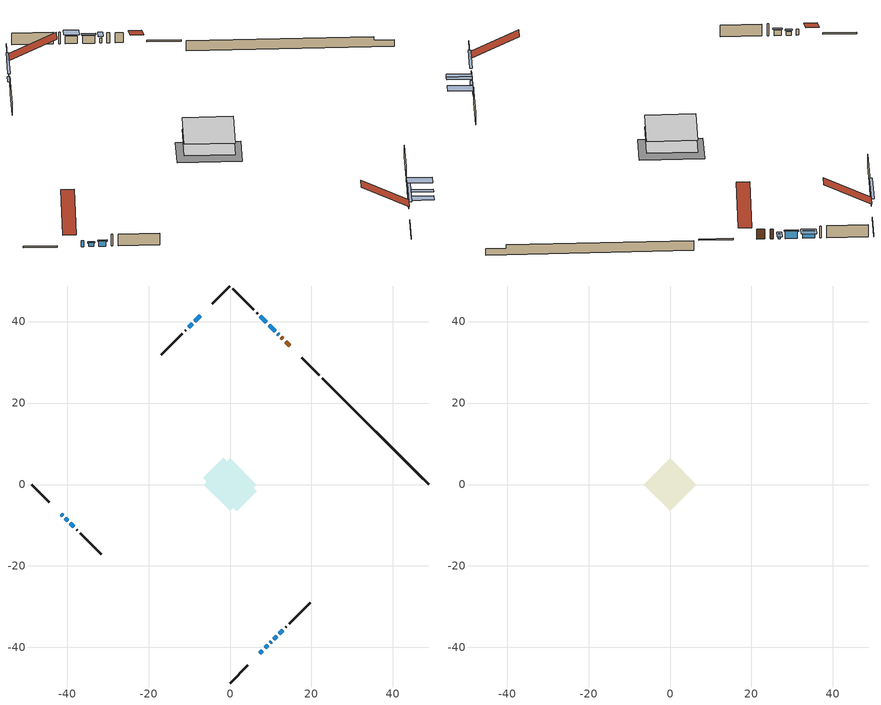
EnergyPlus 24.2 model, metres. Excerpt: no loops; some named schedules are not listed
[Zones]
conditioned space
 floor adiabatic (AdiabaticFloorConstruction): -6.39,0 0,6.39 6.39,0 0,-6.39 z0.54
 floor foundation (Slab1 construction): -6.53,1.66 -1.66,6.53 6.53,-1.66 1.66,-6.53 z-1.52
 wall outside (RimJoist1 construction): 0,-48.73 4.31,-44.42 / -48.73,0 -44.42,-4.31 / 0,48.73 -4.31,44.42 / 21.95,26.78 17.64,31.09 z0.54:0.84
 wall outside (AdiabaticWallConstruction 1): 14.64,34.09 13.64,35.09 / 12.98,35.75 12.61,36.12 z0.54:2.57
 wall outside (AdiabaticWallConstruction): 11.96,36.77 11.74,36.99 / 9.92,-38.81 10.14,-38.59 / 10.79,-37.94 11.44,-37.29 z0.54:1.56; -41.42,-7.31 -41.12,-7.61 z0.54:1.76; -7.31,41.42 -8.61,40.12 / 7.31,-41.42 7.96,-40.77 / 8.61,-40.11 9.26,-39.46 z0.54:1; 11.09,37.64 9.58,39.15 / 8.92,39.81 7.41,41.32 z0.54:2.06; -40.46,-8.27 -39.88,-8.85 z0.54:1.3; -39.23,-9.5 -38.33,-10.4 / -9.26,39.47 -10.16,38.57 / 12.09,-36.63 12.99,-35.73 z0.54:1.61
 wall outside (Wall1 construction): 13.65,-35.08 13.87,-34.86 / -37.67,-11.06 -37.46,-11.27 / -10.82,37.91 -11.03,37.7 / 6.75,41.98 6.54,42.19 z0.54:2.98
 wall outside (Wall2 construction): 14.52,-34.21 19.75,-28.98 / -36.8,-11.93 -31.58,-17.15 / -11.69,37.04 -16.91,31.81 / 5.88,42.85 0.66,48.07 z0.54:2.98
 wall foundation (FoundationWall1 construction): 22.61,26.12,-1.52 22.61,26.12,0.54 46.12,2.61,0.54 46.12,2.61,-0.2 48.73,0,-0.2 48.73,0,-1.52
 window (WindowConstruction 7): 11.96,36.77 11.74,36.99 z0.54:1.55
 window (WindowConstruction 12): -41.42,-7.31 -41.12,-7.61 z0.54:1.76
 window (WindowConstruction 9): -7.31,41.42 -8.61,40.12 z0.54:1
 window (WindowConstruction 10): 7.31,-41.42 7.96,-40.77 z0.54:1
 window (WindowConstruction 11): 8.62,-40.11 9.26,-39.47 z0.54:1
 window (WindowConstruction 8): 9.92,-38.81 10.14,-38.59 z0.54:1.55
 window (WindowConstruction): 11.08,37.64 9.58,39.15 z0.54:2.06
 window (WindowConstruction 1): 8.92,39.81 7.41,41.32 z0.54:2.06
 window (WindowConstruction 2): 10.79,-37.94 11.44,-37.29 z0.54:1.55
 window (WindowConstruction 3): -40.46,-8.27 -39.88,-8.84 z0.54:1.3
 window (WindowConstruction 4): -39.23,-9.5 -38.33,-10.4 z0.54:1.61
 window (WindowConstruction 5): -9.26,39.47 -10.16,38.57 z0.54:1.61
 window (WindowConstruction 6): 12.1,-36.63 12.99,-35.73 z0.54:1.61
 door (Door): 14.64,34.09 13.64,35.09 z0.54:2.57
 door (Door 1): 12.98,35.75 12.61,36.11 z0.54:2.57
 ceiling adiabatic (AdiabaticFloorConstruction): 0,-6.39 6.39,0 0,6.39 -6.39,0 z0.54
attic - vented
 floor to conditioned space (Floor1 construction Reversed): -6.39,0 0,6.39 6.39,0 0,-6.39 z2.98
 roof outside (Roof1 construction): 6.66,-42.07,2.98 0.61,-36.03,7.25 -1.07,-37.72,7.25 4.97,-43.76,2.98; -42.07,-6.66,2.98 -36.03,-0.61,7.25 -37.72,1.07,7.25 -43.76,-4.97,2.98; -6.66,42.07,2.98 -0.61,36.03,7.25 1.07,37.72,7.25 -4.97,43.76,2.98; 15.29,33.44,2.98 9.25,27.39,7.25 10.94,25.7,7.25 16.98,31.75,2.98
shading: 11.53,37.2 12.17,36.56 13.24,37.64 12.61,38.27 z1.85; -10.47,38.26 -5.45,43.28 -5.74,43.57 -10.76,38.55 z3.64; 9.83,-38.9 5.45,-43.28 5.74,-43.57 10.12,-39.19 z3.64; 9.47,-39.25 8.4,-40.32 11.64,-43.55 12.7,-42.49 z1.3; 10.35,-38.38 9.71,-39.02 12.94,-42.25 13.58,-41.61 z1.85; 9.43,39.29 11.23,37.5 11.52,37.79 9.72,39.59 z2.27; 7.2,41.53 9.13,39.6 10.21,40.67 8.27,42.6 z2.36; 11.58,-37.15 10.65,-38.08 10.94,-38.37 11.87,-37.44 z1.76; -39.74,-8.99 -40.6,-8.13 -40.89,-8.42 -40.03,-9.28 z1.5; -38.19,-10.54 -39.37,-9.36 -39.66,-9.65 -38.48,-10.83 z1.81; -10.3,38.43 -9.12,39.61 -9.41,39.9 -10.59,38.72 z1.81; 13.21,-35.52 11.88,-36.84 15.12,-40.08 16.44,-38.75 z1.91
[Building]
Building 1: Terrain=Suburbs
[Site:Location]
Quebec Intl AP_QC: Latitude {deg}=46.8; Longitude {deg}=-71.38; Time Zone {hr}=-5; Elevation {m}=74; Keep Site Location Information=Yes
[Site:GroundTemperature:Shallow]
0.0108218, -2.24938, -2.43038, -1.3578, 2.94801, 7.23376, 10.9493, 13.303, 13.5029, 11.5886, 7.96783, 3.81355
[Site:WaterMainsTemperature]
Calculation Method=Schedule; Temperature Schedule=mains temperature schedule
[Material] Roughness=Rough; Thermal Absorptance=0.9
Name | Thickness {m} | Conductivity {W/m-K} | Density {kg/m3} | Specific Heat {J/kg-K} | Solar Absorptance | Visible Absorptance
asphalt or fiberglass shingles | 0.00635 | 0.162714 | 1121.4 | 1465.45 | 0.4 | 0.4
ceiling loosefill ins | 0.169333 | 0.0480833 | 16.02 | 1046.75 | 0.7 | 0.7
ceiling stud and cavity | 0.1397 | 0.10928 | 65.682 | 1177.47 | 0.7 | 0.7
concrete 4.0 in. | 0.1016 | 1.803125 | 2242.8 | 837.4 | 0.7 | 0.7
concrete 8.0 in. | 0.2032 | 1.803125 | 2242.8 | 837.4 | 0.7 | 0.7
door material | 0.04445 | 0.0451087 | 512.64 | 1214.23 | 0.7 | 0.7
door material 1 | 0.04445 | 0.188738 | 512.64 | 1214.23 | 0.7 | 0.7
exterior vertical ins | 0.0106673 | 0.029427 | 32.04 | 1214.23 | 0.7 | 0.7
floor covering | 0.0127 | 0.0433444 | 54.468 | 1339.84 | 0.6 | 0.6
floor rigid ins; wall rigid ins | 0.512978 | 0.029427 | 32.04 | 1214.23 | 0.7 | 0.7
floor stud and cavity | 0.1397 | 1.75129 | 37.0049 | 1207.88 | 0.7 | 0.7
furniture material conditioned space 1 | 0.1524 | 0.115458 | 640.8 | 1214.23 | 0.6 | 0.6
gypsum board | 0.0127 | 0.160291 | 801 | 837.4 | 0.6 | 0.6
gypsum board 1 | 0.0127 | 0.160291 | 801 | 837.4 | 0.7 | 0.7
osb sheathing 0.5 in. | 0.0127 | 0.115458 | 512.64 | 1214.23 | 0.7 | 0.7
osb sheathing 0.75 in. | 0.01905 | 0.115458 | 512.64 | 1214.23 | 0.7 | 0.7
osb sheathing 2.0 in. | 0.0508 | 0.115458 | 512.64 | 1214.23 | 0.7 | 0.7
rim joist rigid ins | 0.051816 | 0.029427 | 32.04 | 1214.23 | 0.7 | 0.7
rim joist stud and cavity | 0.0508 | 0.0514646 | 125.044 | 1163.47 | 0.6 | 0.6
wall stud and cavity | 0.1397 | 0.127554 | 139.0536 | 1170.24 | 0.7 | 0.7
wall stud and cavity 1 | 0.1397 | 0.0879583 | 139.0536 | 1170.24 | 0.7 | 0.7
wall stud and cavity 2 | 0.0889 | 0.380278 | 52.3479 | 1209.89 | 0.7 | 0.7
wall stud and cavity 3 | 0.0889 | 0.391764 | 83.0341 | 1211.67 | 0.7 | 0.7
wood siding | 0.0254 | 0.102417 | 544.68 | 1172.36 | 0.4 | 0.4
wood siding 1; wood siding 2; wood siding 3 | 0.0254 | 0.102417 | 544.68 | 1172.36 | 0.7 | 0.7
[WindowMaterial:SimpleGlazingSystem]
Name | U-Factor {W/m2-K} | Solar Heat Gain Coefficient
WindowMaterial | 2.79414 | 0.65
WindowMaterial 1 | 2.779381 | 0.56
WindowMaterial 2 | 2.77143 | 0.52
WindowMaterial 3 | 2.78449 | 0.59
WindowMaterial 4 | 3.063281 | 0.52
WindowMaterial 5 | 5.08635 | 0.54
WindowMaterial 6 | 5.29076 | 0.67
[Construction]
AdiabaticFloorConstruction: floor stud and cavity, floor rigid ins, osb sheathing 0.75 in., floor covering
AdiabaticWallConstruction: wood siding 2, wall rigid ins, wall stud and cavity 2, gypsum board
AdiabaticWallConstruction 1: wood siding 3, wall rigid ins, wall stud and cavity 2, gypsum board
Door: door material
Door 1: door material 1
Floor1 construction Reversed: gypsum board, ceiling stud and cavity, ceiling loosefill ins
FoundationWall1 construction: concrete 8.0 in., gypsum board 1
furniture construction conditioned space 1: furniture material conditioned space 1
PartitionWallConstruction: gypsum board, wall stud and cavity 3, gypsum board
RimJoist1 construction: wood siding 1, rim joist rigid ins, osb sheathing 2.0 in., rim joist stud and cavity
Roof1 construction: asphalt or fiberglass shingles
Slab1 construction: concrete 4.0 in.
Wall1 construction: wood siding, osb sheathing 0.5 in., wall stud and cavity, gypsum board
Wall2 construction: wood siding, osb sheathing 0.5 in., wall stud and cavity 1, gypsum board
WindowConstruction; WindowConstruction 1: WindowMaterial
WindowConstruction 10; WindowConstruction 11; WindowConstruction 9: WindowMaterial 5
WindowConstruction 12: WindowMaterial 6
WindowConstruction 2: WindowMaterial 1
WindowConstruction 3: WindowMaterial 2
WindowConstruction 4; WindowConstruction 5; WindowConstruction 6: WindowMaterial 3
WindowConstruction 7; WindowConstruction 8: WindowMaterial 4
[Zone] Multiplier=1; Part of Total Floor Area=Yes
Name | Volume {m3}
attic - vented | 54.9615
conditioned space | 379.4
[Space]
Name | Zone | Volume {m3}
attic - vented 1 | attic - vented | 54.9615
conditioned space 1 | conditioned space | 379.4
[ZoneInfiltration:EffectiveLeakageArea]
infil attic - vented 1: Zone or Space=attic - vented 1; Schedule=Always On Discrete; Effective Air Leakage Area {cm2}=3013.66; Stack Coefficient=0.000297074; Wind Coefficient=1.16453e-05
[ZoneMixing]
whole house fan mix: Zone or Space=attic - vented; Schedule=Always On Continuous; Design Flow Rate Calculation Method=Flow/Zone; Design Flow Rate {m3/s}=0; Source Zone or Space=conditioned space
[SurfaceProperty:ExposedFoundationPerimeter]
Slab1: Exposed Perimeter Calculation Method=TotalExposedPerimeter; Total Exposed Perimeter {m}=36.943
[InternalMass] Zone or ZoneList=conditioned space; Space or SpaceList=conditioned space 1
Name | Construction | Surface Area {m2}
furniture mass conditioned space 1 | furniture construction conditioned space 1 | 64.5682
partition wall mass | PartitionWallConstruction | 161.42
[Lights]
interior lighting: Zone or ZoneList or Space or SpaceList=conditioned space 1; Schedule=interior lighting schedule; Design Level Calculation Method=LightingLevel; Lighting Level {W}=343.2; Return Air Fraction=0; Fraction Radiant=0.6; Fraction Visible=0.2; Fraction Replaceable=1
[People]
occupants: Zone or ZoneList or Space or SpaceList=conditioned space 1; Number of People Schedule=occupants schedule; Number of People Calculation Method=People; Number of People=3; Fraction Radiant=0.314171; Sensible Heat Fraction=0.56303; Activity Level Schedule=occupants activity schedule; Carbon Dioxide Generation Rate {m3/s-W}=0; Enable ASHRAE 55 Comfort Warnings=No; Mean Radiant Temperature Calculation Type=EnclosureAveraged
[ElectricEquipment] Zone or ZoneList or Space or SpaceList=conditioned space 1; Design Level Calculation Method=EquipmentLevel
Name | Schedule | Design Level {W} | Fraction Latent | Fraction Radiant | Fraction Lost
clothes dryer | clothes dryer schedule | 140.772 | 0.015 | 0.081 | 0.85
clothes washer | clothes washer schedule | 32.1985 | 0.03 | 0.162 | 0.7
cooking range | cooking range schedule | 215.147 | 0.08 | 0.432 | 0.2
dishwasher | dishwasher schedule | 66.8632 | 0.3 | 0.18 | 0.4
fridge | fridge schedule | 72.9452 | 0 | 0.6 | 0
mech vent house fan | mech vent house fan schedule | 14.1 | 0 | 0 | 1
mech vent house fan cfis | mech vent house fan cfis schedule | 0 | 0 | 0 | 0
mech vent range fan 0 | mech vent range fan 0 schedule | 57 | 0 | 0 | 1
misc plug loads | misc plug loads schedule | 494.7 | 0.045 | 0.513 | 0.1
whole house fan | Always On Discrete | 0 | 0 | 0 | 1
[OtherEquipment] Zone or ZoneList or Space or SpaceList=conditioned space 1; Design Level Calculation Method=EquipmentLevel
Name | Fuel Type | Schedule | Design Level {W} | Fraction Latent | Fraction Radiant | Fraction Lost
clothes dryer 1 | Electricity | clothes dryer schedule | 0 | 0.015 | 0.081 | 0.85
cooking range 1 | Electricity | cooking range schedule | 0 | 0.08 | 0.432 | 0.2
general water use latent | None | general water use schedule | 62.594 | 1 | 0 | 0
general water use sensible | None | general water use schedule | -61.6891 | 0 | 0.6 | 0
mech vent house fan latent load | None | Always On Discrete | 0 | 1 | 0 | 0
mech vent house fan sensible load | None | Always On Discrete | 0 | 0 | 0 | 0
water heater energy adjustment1 | Electricity | Always On Discrete | 0.01 | 0 | 0 | 1
[ZoneInfiltration:DesignFlowRate] Zone or ZoneList or Space or SpaceList=conditioned space 1; Schedule=Always On Discrete; Design Flow Rate Calculation Method=Flow/Zone; Design Flow Rate {m3/s}=0
infil flow; natural vent flow; whole house fan flow
[ZoneControl:Thermostat]
conditioned space Thermostat: Zone or ZoneList=conditioned space; Control Type Schedule=conditioned space Thermostat Schedule; Control 1=conditioned space temperature setpoint; Temperature Difference Between Cutout And Setpoint {deltaC}=0
[ThermostatSetpoint:DualSetpoint]
conditioned space temperature setpoint: Heating Setpoint Temperature Schedule=heating setpoint; Cooling Setpoint Temperature Schedule=cooling setpoint
[Zone equipment]
conditioned space: electric baseboard
[Foundation:Kiva]
Foundation Kiva 1: Initial Indoor Air Temperature {C}=18; Wall Height Above Grade {m}=0.539984; Wall Depth Below Slab {m}=0.2032; Custom Block Material Name 1=exterior vertical ins; Custom Block Depth 1 {m}=2.05999; Custom Block X Position 1 {m}=0.2159; Custom Block Z Position 1 {m}=0
[Foundation:Kiva:Settings]
Soil Conductivity {W/m-K}=0.849921; Soil Density {kg/m3}=1842.3; Soil Specific Heat {J/kg-K}=418.7; Ground Solar Absorptivity=0.9; Ground Thermal Absorptivity=0.9; Ground Surface Roughness {m}=0.03; Far-Field Width {m}=40; Deep-Ground Boundary Condition=ZeroFlux; Deep-Ground Depth {m}=40; Minimum Cell Dimension {m}=0.2; Maximum Cell Growth Coefficient=3; Simulation Timestep=Timestep
[Exterior:Lights]
exterior lighting: Schedule=exterior lighting schedule; Design Level {W}=75.6
[EnergyManagementSystem:Sensor] Output:Variable or Output:Meter Index Key=conditioned space
Name | Output:Variable or Output:Meter
conditioned_space_clg_unmet_s | Zone Cooling Setpoint Not Met Time
conditioned_space_htg_unmet_s | Zone Heating Setpoint Not Met Time
fridge_tin_s; tin_s; tin_s_1 | Zone Mean Air Temperature
tout_s | Zone Outdoor Air Drybulb Temperature
win_s | Zone Air Humidity Ratio
[Schedule:Constant]
Name | Hourly Value
Always On Continuous; mech vent house fan schedule; mech vent house fan cfis schedule; Always On Discrete | 1
occupants activity schedule | 117.228
fridge schedule | 0
[Schedule:Week:Daily]
interior lighting schedule Week Rule - Jan1-Jan27: interior lighting schedule day, interior lighting schedule day, interior lighting schedule day, interior lighting schedule day, interior lighting schedule day, interior lighting schedule day, interior lighting schedule day, interior lighting schedule default day, interior lighting schedule default day, interior lighting schedule default day, interior lighting schedule default day, interior lighting schedule default day
interior lighting schedule Week Rule - Jan28-Feb3: interior lighting schedule day, interior lighting schedule day, interior lighting schedule day, interior lighting schedule day, interior lighting schedule day 1, interior lighting schedule day 1, interior lighting schedule day 1, interior lighting schedule default day, interior lighting schedule default day, interior lighting schedule default day, interior lighting schedule default day, interior lighting schedule default day
interior lighting schedule Week Rule - Feb4-Feb24: interior lighting schedule day 1, interior lighting schedule day 1, interior lighting schedule day 1, interior lighting schedule day 1, interior lighting schedule day 1, interior lighting schedule day 1, interior lighting schedule day 1, interior lighting schedule default day, interior lighting schedule default day, interior lighting schedule default day, interior lighting schedule default day, interior lighting schedule default day
interior lighting schedule Week Rule - Feb25-Mar3: interior lighting schedule day 1, interior lighting schedule day 1, interior lighting schedule day 1, interior lighting schedule day 1, interior lighting schedule day 2, interior lighting schedule day 2, interior lighting schedule day 2, interior lighting schedule default day, interior lighting schedule default day, interior lighting schedule default day, interior lighting schedule default day, interior lighting schedule default day
interior lighting schedule Week Rule - Mar4-Mar31: interior lighting schedule day 2, interior lighting schedule day 2, interior lighting schedule day 2, interior lighting schedule day 2, interior lighting schedule day 2, interior lighting schedule day 2, interior lighting schedule day 2, interior lighting schedule default day, interior lighting schedule default day, interior lighting schedule default day, interior lighting schedule default day, interior lighting schedule default day
interior lighting schedule Week Rule - Apr1-Apr28: interior lighting schedule day 3, interior lighting schedule day 3, interior lighting schedule day 3, interior lighting schedule day 3, interior lighting schedule day 3, interior lighting schedule day 3, interior lighting schedule day 3, interior lighting schedule default day, interior lighting schedule default day, interior lighting schedule default day, interior lighting schedule default day, interior lighting schedule default day
interior lighting schedule Week Rule - Apr29-May5: interior lighting schedule day 3, interior lighting schedule day 3, interior lighting schedule day 4, interior lighting schedule day 4, interior lighting schedule day 4, interior lighting schedule day 4, interior lighting schedule day 4, interior lighting schedule default day, interior lighting schedule default day, interior lighting schedule default day, interior lighting schedule default day, interior lighting schedule default day
interior lighting schedule Week Rule - May6-May26: interior lighting schedule day 4, interior lighting schedule day 4, interior lighting schedule day 4, interior lighting schedule day 4, interior lighting schedule day 4, interior lighting schedule day 4, interior lighting schedule day 4, interior lighting schedule default day, interior lighting schedule default day, interior lighting schedule default day, interior lighting schedule default day, interior lighting schedule default day
interior lighting schedule Week Rule - May27-Jun2: interior lighting schedule day 4, interior lighting schedule day 4, interior lighting schedule day 4, interior lighting schedule day 4, interior lighting schedule day 4, interior lighting schedule day 5, interior lighting schedule day 5, interior lighting schedule default day, interior lighting schedule default day, interior lighting schedule default day, interior lighting schedule default day, interior lighting schedule default day
interior lighting schedule Week Rule - Jun3-Jun30: interior lighting schedule day 5, interior lighting schedule day 5, interior lighting schedule day 5, interior lighting schedule day 5, interior lighting schedule day 5, interior lighting schedule day 5, interior lighting schedule day 5, interior lighting schedule default day, interior lighting schedule default day, interior lighting schedule default day, interior lighting schedule default day, interior lighting schedule default day
interior lighting schedule Week Rule - Jul1-Jul28: interior lighting schedule day 6, interior lighting schedule day 6, interior lighting schedule day 6, interior lighting schedule day 6, interior lighting schedule day 6, interior lighting schedule day 6, interior lighting schedule day 6, interior lighting schedule default day, interior lighting schedule default day, interior lighting schedule default day, interior lighting schedule default day, interior lighting schedule default day
interior lighting schedule Week Rule - Jul29-Aug4: interior lighting schedule day 6, interior lighting schedule day 6, interior lighting schedule day 6, interior lighting schedule day 7, interior lighting schedule day 7, interior lighting schedule day 7, interior lighting schedule day 7, interior lighting schedule default day, interior lighting schedule default day, interior lighting schedule default day, interior lighting schedule default day, interior lighting schedule default day
interior lighting schedule Week Rule - Aug5-Aug25: interior lighting schedule day 7, interior lighting schedule day 7, interior lighting schedule day 7, interior lighting schedule day 7, interior lighting schedule day 7, interior lighting schedule day 7, interior lighting schedule day 7, interior lighting schedule default day, interior lighting schedule default day, interior lighting schedule default day, interior lighting schedule default day, interior lighting schedule default day
interior lighting schedule Week Rule - Aug26-Sep1: interior lighting schedule day 7, interior lighting schedule day 7, interior lighting schedule day 7, interior lighting schedule day 7, interior lighting schedule day 7, interior lighting schedule day 7, interior lighting schedule day 8, interior lighting schedule default day, interior lighting schedule default day, interior lighting schedule default day, interior lighting schedule default day, interior lighting schedule default day
interior lighting schedule Week Rule - Sep2-Sep29: interior lighting schedule day 8, interior lighting schedule day 8, interior lighting schedule day 8, interior lighting schedule day 8, interior lighting schedule day 8, interior lighting schedule day 8, interior lighting schedule day 8, interior lighting schedule default day, interior lighting schedule default day, interior lighting schedule default day, interior lighting schedule default day, interior lighting schedule default day
interior lighting schedule Week Rule - Sep30-Oct6: interior lighting schedule day 8, interior lighting schedule day 9, interior lighting schedule day 9, interior lighting schedule day 9, interior lighting schedule day 9, interior lighting schedule day 9, interior lighting schedule day 9, interior lighting schedule default day, interior lighting schedule default day, interior lighting schedule default day, interior lighting schedule default day, interior lighting schedule default day
interior lighting schedule Week Rule - Oct7-Oct27: interior lighting schedule day 9, interior lighting schedule day 9, interior lighting schedule day 9, interior lighting schedule day 9, interior lighting schedule day 9, interior lighting schedule day 9, interior lighting schedule day 9, interior lighting schedule default day, interior lighting schedule default day, interior lighting schedule default day, interior lighting schedule default day, interior lighting schedule default day
interior lighting schedule Week Rule - Oct28-Nov3: interior lighting schedule day 9, interior lighting schedule day 9, interior lighting schedule day 9, interior lighting schedule day 9, interior lighting schedule day 10, interior lighting schedule day 10, interior lighting schedule day 10, interior lighting schedule default day, interior lighting schedule default day, interior lighting schedule default day, interior lighting schedule default day, interior lighting schedule default day
interior lighting schedule Week Rule - Nov4-Nov24: interior lighting schedule day 10, interior lighting schedule day 10, interior lighting schedule day 10, interior lighting schedule day 10, interior lighting schedule day 10, interior lighting schedule day 10, interior lighting schedule day 10, interior lighting schedule default day, interior lighting schedule default day, interior lighting schedule default day, interior lighting schedule default day, interior lighting schedule default day
interior lighting schedule Week Rule - Nov25-Dec1: interior lighting schedule day 10, interior lighting schedule day 10, interior lighting schedule day 10, interior lighting schedule day 10, interior lighting schedule day 10, interior lighting schedule day 10, interior lighting schedule day 11, interior lighting schedule default day, interior lighting schedule default day, interior lighting schedule default day, interior lighting schedule default day, interior lighting schedule default day
interior lighting schedule Week Rule - Dec2-Dec31: interior lighting schedule day 11, interior lighting schedule day 11, interior lighting schedule day 11, interior lighting schedule day 11, interior lighting schedule day 11, interior lighting schedule day 11, interior lighting schedule day 11, interior lighting schedule default day, interior lighting schedule default day, interior lighting schedule default day, interior lighting schedule default day, interior lighting schedule default day
occupants schedule Week Rule - Jan1-Dec31: occupants schedule day, occupants schedule day, occupants schedule day, occupants schedule day, occupants schedule day, occupants schedule day, occupants schedule day, occupants schedule default day, occupants schedule default day, occupants schedule default day, occupants schedule default day, occupants schedule default day
clothes dryer schedule Week Rule - Jan1-Dec31: clothes dryer schedule day, clothes dryer schedule day, clothes dryer schedule day, clothes dryer schedule day, clothes dryer schedule day, clothes dryer schedule day, clothes dryer schedule day, clothes dryer schedule default day, clothes dryer schedule default day, clothes dryer schedule default day, clothes dryer schedule default day, clothes dryer schedule default day
clothes washer schedule Week Rule - Jan1-Dec31: clothes washer schedule day, clothes washer schedule day, clothes washer schedule day, clothes washer schedule day, clothes washer schedule day, clothes washer schedule day, clothes washer schedule day, clothes washer schedule default day, clothes washer schedule default day, clothes washer schedule default day, clothes washer schedule default day, clothes washer schedule default day
cooking range schedule Week Rule - Jan1-Dec31: cooking range schedule day, cooking range schedule day, cooking range schedule day, cooking range schedule day, cooking range schedule day, cooking range schedule day, cooking range schedule day, cooking range schedule default day, cooking range schedule default day, cooking range schedule default day, cooking range schedule default day, cooking range schedule default day
dishwasher schedule Week Rule - Jan1-Dec31: dishwasher schedule day, dishwasher schedule day, dishwasher schedule day, dishwasher schedule day, dishwasher schedule day, dishwasher schedule day, dishwasher schedule day, dishwasher schedule default day, dishwasher schedule default day, dishwasher schedule default day, dishwasher schedule default day, dishwasher schedule default day
mech vent range fan 0 schedule Week Rule - Jan1-Dec31: mech vent range fan 0 schedule day, mech vent range fan 0 schedule day, mech vent range fan 0 schedule day, mech vent range fan 0 schedule day, mech vent range fan 0 schedule day, mech vent range fan 0 schedule day, mech vent range fan 0 schedule day, mech vent range fan 0 schedule default day, mech vent range fan 0 schedule default day, mech vent range fan 0 schedule default day, mech vent range fan 0 schedule default day, mech vent range fan 0 schedule default day
misc plug loads schedule Week Rule - Jan1-Dec31: misc plug loads schedule day, misc plug loads schedule day, misc plug loads schedule day, misc plug loads schedule day, misc plug loads schedule day, misc plug loads schedule day, misc plug loads schedule day, misc plug loads schedule default day, misc plug loads schedule default day, misc plug loads schedule default day, misc plug loads schedule default day, misc plug loads schedule default day
general water use schedule Week Rule - Jan1-Dec31: general water use schedule day, general water use schedule day, general water use schedule day, general water use schedule day, general water use schedule day, general water use schedule day, general water use schedule day, general water use schedule default day, general water use schedule default day, general water use schedule default day, general water use schedule default day, general water use schedule default day
exterior lighting schedule Week Rule - Jan1-Jan27: exterior lighting schedule day, exterior lighting schedule day, exterior lighting schedule day, exterior lighting schedule day, exterior lighting schedule day, exterior lighting schedule day, exterior lighting schedule day, exterior lighting schedule default day, exterior lighting schedule default day, exterior lighting schedule default day, exterior lighting schedule default day, exterior lighting schedule default day
exterior lighting schedule Week Rule - Jan28-Feb3: exterior lighting schedule day, exterior lighting schedule day, exterior lighting schedule day, exterior lighting schedule day, exterior lighting schedule day 1, exterior lighting schedule day 1, exterior lighting schedule day 1, exterior lighting schedule default day, exterior lighting schedule default day, exterior lighting schedule default day, exterior lighting schedule default day, exterior lighting schedule default day
exterior lighting schedule Week Rule - Feb4-Feb24: exterior lighting schedule day 1, exterior lighting schedule day 1, exterior lighting schedule day 1, exterior lighting schedule day 1, exterior lighting schedule day 1, exterior lighting schedule day 1, exterior lighting schedule day 1, exterior lighting schedule default day, exterior lighting schedule default day, exterior lighting schedule default day, exterior lighting schedule default day, exterior lighting schedule default day
exterior lighting schedule Week Rule - Feb25-Mar3: exterior lighting schedule day 1, exterior lighting schedule day 1, exterior lighting schedule day 1, exterior lighting schedule day 1, exterior lighting schedule day 2, exterior lighting schedule day 2, exterior lighting schedule day 2, exterior lighting schedule default day, exterior lighting schedule default day, exterior lighting schedule default day, exterior lighting schedule default day, exterior lighting schedule default day
exterior lighting schedule Week Rule - Mar4-Mar31: exterior lighting schedule day 2, exterior lighting schedule day 2, exterior lighting schedule day 2, exterior lighting schedule day 2, exterior lighting schedule day 2, exterior lighting schedule day 2, exterior lighting schedule day 2, exterior lighting schedule default day, exterior lighting schedule default day, exterior lighting schedule default day, exterior lighting schedule default day, exterior lighting schedule default day
exterior lighting schedule Week Rule - Apr1-Apr28: exterior lighting schedule day 3, exterior lighting schedule day 3, exterior lighting schedule day 3, exterior lighting schedule day 3, exterior lighting schedule day 3, exterior lighting schedule day 3, exterior lighting schedule day 3, exterior lighting schedule default day, exterior lighting schedule default day, exterior lighting schedule default day, exterior lighting schedule default day, exterior lighting schedule default day
exterior lighting schedule Week Rule - Apr29-May5: exterior lighting schedule day 3, exterior lighting schedule day 3, exterior lighting schedule day 4, exterior lighting schedule day 4, exterior lighting schedule day 4, exterior lighting schedule day 4, exterior lighting schedule day 4, exterior lighting schedule default day, exterior lighting schedule default day, exterior lighting schedule default day, exterior lighting schedule default day, exterior lighting schedule default day
exterior lighting schedule Week Rule - May6-May26: exterior lighting schedule day 4, exterior lighting schedule day 4, exterior lighting schedule day 4, exterior lighting schedule day 4, exterior lighting schedule day 4, exterior lighting schedule day 4, exterior lighting schedule day 4, exterior lighting schedule default day, exterior lighting schedule default day, exterior lighting schedule default day, exterior lighting schedule default day, exterior lighting schedule default day
exterior lighting schedule Week Rule - May27-Jun2: exterior lighting schedule day 4, exterior lighting schedule day 4, exterior lighting schedule day 4, exterior lighting schedule day 4, exterior lighting schedule day 4, exterior lighting schedule day 5, exterior lighting schedule day 5, exterior lighting schedule default day, exterior lighting schedule default day, exterior lighting schedule default day, exterior lighting schedule default day, exterior lighting schedule default day
exterior lighting schedule Week Rule - Jun3-Jun30: exterior lighting schedule day 5, exterior lighting schedule day 5, exterior lighting schedule day 5, exterior lighting schedule day 5, exterior lighting schedule day 5, exterior lighting schedule day 5, exterior lighting schedule day 5, exterior lighting schedule default day, exterior lighting schedule default day, exterior lighting schedule default day, exterior lighting schedule default day, exterior lighting schedule default day
exterior lighting schedule Week Rule - Jul1-Jul28: exterior lighting schedule day 6, exterior lighting schedule day 6, exterior lighting schedule day 6, exterior lighting schedule day 6, exterior lighting schedule day 6, exterior lighting schedule day 6, exterior lighting schedule day 6, exterior lighting schedule default day, exterior lighting schedule default day, exterior lighting schedule default day, exterior lighting schedule default day, exterior lighting schedule default day
exterior lighting schedule Week Rule - Jul29-Aug4: exterior lighting schedule day 6, exterior lighting schedule day 6, exterior lighting schedule day 6, exterior lighting schedule day 7, exterior lighting schedule day 7, exterior lighting schedule day 7, exterior lighting schedule day 7, exterior lighting schedule default day, exterior lighting schedule default day, exterior lighting schedule default day, exterior lighting schedule default day, exterior lighting schedule default day
exterior lighting schedule Week Rule - Aug5-Aug25: exterior lighting schedule day 7, exterior lighting schedule day 7, exterior lighting schedule day 7, exterior lighting schedule day 7, exterior lighting schedule day 7, exterior lighting schedule day 7, exterior lighting schedule day 7, exterior lighting schedule default day, exterior lighting schedule default day, exterior lighting schedule default day, exterior lighting schedule default day, exterior lighting schedule default day
exterior lighting schedule Week Rule - Aug26-Sep1: exterior lighting schedule day 7, exterior lighting schedule day 7, exterior lighting schedule day 7, exterior lighting schedule day 7, exterior lighting schedule day 7, exterior lighting schedule day 7, exterior lighting schedule day 8, exterior lighting schedule default day, exterior lighting schedule default day, exterior lighting schedule default day, exterior lighting schedule default day, exterior lighting schedule default day
exterior lighting schedule Week Rule - Sep2-Sep29: exterior lighting schedule day 8, exterior lighting schedule day 8, exterior lighting schedule day 8, exterior lighting schedule day 8, exterior lighting schedule day 8, exterior lighting schedule day 8, exterior lighting schedule day 8, exterior lighting schedule default day, exterior lighting schedule default day, exterior lighting schedule default day, exterior lighting schedule default day, exterior lighting schedule default day
exterior lighting schedule Week Rule - Sep30-Oct6: exterior lighting schedule day 8, exterior lighting schedule day 9, exterior lighting schedule day 9, exterior lighting schedule day 9, exterior lighting schedule day 9, exterior lighting schedule day 9, exterior lighting schedule day 9, exterior lighting schedule default day, exterior lighting schedule default day, exterior lighting schedule default day, exterior lighting schedule default day, exterior lighting schedule default day
exterior lighting schedule Week Rule - Oct7-Oct27: exterior lighting schedule day 9, exterior lighting schedule day 9, exterior lighting schedule day 9, exterior lighting schedule day 9, exterior lighting schedule day 9, exterior lighting schedule day 9, exterior lighting schedule day 9, exterior lighting schedule default day, exterior lighting schedule default day, exterior lighting schedule default day, exterior lighting schedule default day, exterior lighting schedule default day
[Schedule:Year]
interior lighting schedule: interior lighting schedule Week Rule - Jan1-Jan27, 1, 1, 1, 27, interior lighting schedule Week Rule - Jan28-Feb3, 1, 28, 2, 3, interior lighting schedule Week Rule - Feb4-Feb24, 2, 4, 2, 24, interior lighting schedule Week Rule - Feb25-Mar3, 2, 25, 3, 3, interior lighting schedule Week Rule - Mar4-Mar31, 3, 4, 3, 31, interior lighting schedule Week Rule - Apr1-Apr28, 4, 1, 4, 28, interior lighting schedule Week Rule - Apr29-May5, 4, 29, 5, 5, interior lighting schedule Week Rule - May6-May26, 5, 6, 5, 26, interior lighting schedule Week Rule - May27-Jun2, 5, 27, 6, 2, interior lighting schedule Week Rule - Jun3-Jun30, 6, 3, 6, 30, interior lighting schedule Week Rule - Jul1-Jul28, 7, 1, 7, 28, interior lighting schedule Week Rule - Jul29-Aug4, 7, 29, 8, 4, interior lighting schedule Week Rule - Aug5-Aug25, 8, 5, 8, 25, interior lighting schedule Week Rule - Aug26-Sep1, 8, 26, 9, 1, interior lighting schedule Week Rule - Sep2-Sep29, 9, 2, 9, 29, interior lighting schedule Week Rule - Sep30-Oct6, 9, 30, 10, 6, interior lighting schedule Week Rule - Oct7-Oct27, 10, 7, 10, 27, interior lighting schedule Week Rule - Oct28-Nov3, 10, 28, 11, 3, interior lighting schedule Week Rule - Nov4-Nov24, 11, 4, 11, 24, interior lighting schedule Week Rule - Nov25-Dec1, 11, 25, 12, 1, interior lighting schedule Week Rule - Dec2-Dec31, 12, 2, 12, 31
occupants schedule: occupants schedule Week Rule - Jan1-Dec31, 1, 1, 12, 31
clothes dryer schedule: clothes dryer schedule Week Rule - Jan1-Dec31, 1, 1, 12, 31
clothes washer schedule: clothes washer schedule Week Rule - Jan1-Dec31, 1, 1, 12, 31
cooking range schedule: cooking range schedule Week Rule - Jan1-Dec31, 1, 1, 12, 31
dishwasher schedule: dishwasher schedule Week Rule - Jan1-Dec31, 1, 1, 12, 31
mech vent range fan 0 schedule: mech vent range fan 0 schedule Week Rule - Jan1-Dec31, 1, 1, 12, 31
misc plug loads schedule: misc plug loads schedule Week Rule - Jan1-Dec31, 1, 1, 12, 31
general water use schedule: general water use schedule Week Rule - Jan1-Dec31, 1, 1, 12, 31
exterior lighting schedule: exterior lighting schedule Week Rule - Jan1-Jan27, 1, 1, 1, 27, exterior lighting schedule Week Rule - Jan28-Feb3, 1, 28, 2, 3, exterior lighting schedule Week Rule - Feb4-Feb24, 2, 4, 2, 24, exterior lighting schedule Week Rule - Feb25-Mar3, 2, 25, 3, 3, exterior lighting schedule Week Rule - Mar4-Mar31, 3, 4, 3, 31, exterior lighting schedule Week Rule - Apr1-Apr28, 4, 1, 4, 28, exterior lighting schedule Week Rule - Apr29-May5, 4, 29, 5, 5, exterior lighting schedule Week Rule - May6-May26, 5, 6, 5, 26, exterior lighting schedule Week Rule - May27-Jun2, 5, 27, 6, 2, exterior lighting schedule Week Rule - Jun3-Jun30, 6, 3, 6, 30, exterior lighting schedule Week Rule - Jul1-Jul28, 7, 1, 7, 28, exterior lighting schedule Week Rule - Jul29-Aug4, 7, 29, 8, 4, exterior lighting schedule Week Rule - Aug5-Aug25, 8, 5, 8, 25, exterior lighting schedule Week Rule - Aug26-Sep1, 8, 26, 9, 1, exterior lighting schedule Week Rule - Sep2-Sep29, 9, 2, 9, 29, exterior lighting schedule Week Rule - Sep30-Oct6, 9, 30, 10, 6, exterior lighting schedule Week Rule - Oct7-Oct27, 10, 7, 10, 27, exterior lighting schedule Week Rule - Oct28-Nov3, 10, 28, 11, 3, exterior lighting schedule Week Rule - Nov4-Nov24, 11, 4, 11, 24, exterior lighting schedule Week Rule - Nov25-Dec1, 11, 25, 12, 1, exterior lighting schedule Week Rule - Dec2-Dec31, 12, 2, 12, 31
[Schedule:Compact]
conditioned space Thermostat Schedule: Through: 12/31, For: AllDays, Until: 24:00, 4
mains temperature schedule: Through: 01/01, For: AllDays, Until: 24:00, 5.175, Through: 01/02, For: AllDays, Until: 24:00, 5.10167, Through: 01/03, For: AllDays, Until: 24:00, 5.02889, Through: 01/04, For: AllDays, Until: 24:00, 4.95778, Through: 01/05, For: AllDays, Until: 24:00, 4.88778, Through: 01/06, For: AllDays, Until: 24:00, 4.81833, Through: 01/07, For: AllDays, Until: 24:00, 4.75056, Through: 01/08, For: AllDays, Until: 24:00, 4.68389, Through: 01/09, For: AllDays, Until: 24:00, 4.61833, Through: 01/10, For: AllDays, Until: 24:00, 4.55389, Through: 01/11, For: AllDays, Until: 24:00, 4.49056, Through: 01/12, For: AllDays, Until: 24:00, 4.42889, Through: 01/13, For: AllDays, Until: 24:00, 4.36778, Through: 01/14, For: AllDays, Until: 24:00, 4.30889, Through: 01/15, For: AllDays, Until: 24:00, 4.25056, Through: 01/16, For: AllDays, Until: 24:00, 4.19389, Through: 01/17, For: AllDays, Until: 24:00, 4.13833, Through: 01/18, For: AllDays, Until: 24:00, 4.08444, Through: 01/19, For: AllDays, Until: 24:00, 4.03167, Through: 01/20, For: AllDays, Until: 24:00, 3.98056, Through: 01/21, For: AllDays, Until: 24:00, 3.93056, Through: 01/22, For: AllDays, Until: 24:00, 3.88222, Through: 01/23, For: AllDays, Until: 24:00, 3.835, Through: 01/24, For: AllDays, Until: 24:00, 3.78944, Through: 01/25, For: AllDays, Until: 24:00, 3.74556, Through: 01/26, For: AllDays, Until: 24:00, 3.70278, Through: 01/27, For: AllDays, Until: 24:00, 3.66167, Through: 01/28, For: AllDays, Until: 24:00, 3.62167, Through: 01/29, For: AllDays, Until: 24:00, 3.58389, Through: 01/30, For: AllDays, Until: 24:00, 3.54722, Through: 01/31, For: AllDays, Until: 24:00, 3.51167, Through: 02/01, For: AllDays, Until: 24:00, 3.47833, Through: 02/02, For: AllDays, Until: 24:00, 3.44611, Through: 02/03, For: AllDays, Until: 24:00, 3.41556, Through: 02/04, For: AllDays, Until: 24:00, 3.38667, Through: 02/05, For: AllDays, Until: 24:00, 3.35944, Through: 02/06, For: AllDays, Until: 24:00, 3.33389, Through: 02/07, For: AllDays, Until: 24:00, 3.30944, Through: 02/08, For: AllDays, Until: 24:00, 3.28667, Through: 02/09, For: AllDays, Until: 24:00, 3.26611, Through: 02/10, For: AllDays, Until: 24:00, 3.24667, Through: 02/11, For: AllDays, Until: 24:00, 3.22889, Through: 02/12, For: AllDays, Until: 24:00, 3.21278, Through: 02/13, For: AllDays, Until: 24:00, 3.19833, Through: 02/14, For: AllDays, Until: 24:00, 3.18556, Through: 02/15, For: AllDays, Until: 24:00, 3.17389, Through: 02/16, For: AllDays, Until: 24:00, 3.16444, Through: 02/17, For: AllDays, Until: 24:00, 3.15667, Through: 02/18, For: AllDays, Until: 24:00, 3.15056, Through: 02/19, For: AllDays, Until: 24:00, 3.14556, Through: 02/20, For: AllDays, Until: 24:00, 3.14278, Through: 02/21, For: AllDays, Until: 24:00, 3.14111, Through: 02/22, For: AllDays, Until: 24:00, 3.14167, Through: 02/23, For: AllDays, Until: 24:00, 3.14333, Through: 02/24, For: AllDays, Until: 24:00, 3.14722, Through: 02/25, For: AllDays, Until: 24:00, 3.15222, Through: 02/26, For: AllDays, Until: 24:00, 3.15944, Through: 02/27, For: AllDays, Until: 24:00, 3.16778, Through: 02/28, For: AllDays, Until: 24:00, 3.17778, Through: 03/01, For: AllDays, Until: 24:00, 3.18944, Through: 03/02, For: AllDays, Until: 24:00, 3.20333, Through: 03/03, For: AllDays, Until: 24:00, 3.21833, Through: 03/04, For: AllDays, Until: 24:00, 3.235, Through: 03/05, For: AllDays, Until: 24:00, 3.25333, Through: 03/06, For: AllDays, Until: 24:00, 3.27333, Through: 03/07, For: AllDays, Until: 24:00, 3.29444, Through: 03/08, For: AllDays, Until: 24:00, 3.31778, Through: 03/09, For: AllDays, Until: 24:00, 3.34222, Through: 03/10, For: AllDays, Until: 24:00, 3.36889, Through: 03/11, For: AllDays, Until: 24:00, 3.39667, Through: 03/12, For: AllDays, Until: 24:00, 3.42611, Through: 03/13, For: AllDays, Until: 24:00, 3.45722, Through: 03/14, For: AllDays, Until: 24:00, 3.49, Through: 03/15, For: AllDays, Until: 24:00, 3.52389, Through: 03/16, For: AllDays, Until: 24:00, 3.55944, Through: 03/17, For: AllDays, Until: 24:00, 3.59667, Through: 03/18, For: AllDays, Until: 24:00, 3.63556, Through: 03/19, For: AllDays, Until: 24:00, 3.67556, Through: 03/20, For: AllDays, Until: 24:00, 3.71722, Through: 03/21, For: AllDays, Until: 24:00, 3.76056, Through: 03/22, For: AllDays, Until: 24:00, 3.80556, Through: 03/23, For: AllDays, Until: 24:00, 3.85111, Through: 03/24, For: AllDays, Until: 24:00, 3.89889, Through: 03/25, For: AllDays, Until: 24:00, 3.94778, Through: 03/26, For: AllDays, Until: 24:00, 3.99833, Through: 03/27, For: AllDays, Until: 24:00, 4.05, Through: 03/28, For: AllDays, Until: 24:00, 4.10333, Through: 03/29, For: AllDays, Until: 24:00, 4.15778, Through: 03/30, For: AllDays, Until: 24:00, 4.21333, Through: 03/31, For: AllDays, Until: 24:00, 4.27056, Through: 04/01, For: AllDays, Until: 24:00, 4.32944, Through: 04/02, For: AllDays, Until: 24:00, 4.38889, Through: 04/03, For: AllDays, Until: 24:00, 4.45, Through: 04/04, For: AllDays, Until: 24:00, 4.51222, Through: 04/05, For: AllDays, Until: 24:00, 4.57611, Through: 04/06, For: AllDays, Until: 24:00, 4.64056, Through: 04/07, For: AllDays, Until: 24:00, 4.70667, Through: 04/08, For: AllDays, Until: 24:00, 4.77389, Through: 04/09, For: AllDays, Until: 24:00, 4.84222, Through: 04/10, For: AllDays, Until: 24:00, 4.91167, Through: 04/11, For: AllDays, Until: 24:00, 4.98278, Through: 04/12, For: AllDays, Until: 24:00, 5.05444, Through: 04/13, For: AllDays, Until: 24:00, 5.12722, Through: 04/14, For: AllDays, Until: 24:00, 5.20111, Through: 04/15, For: AllDays, Until: 24:00, 5.27611, Through: 04/16, For: AllDays, Until: 24:00, 5.35167, Through: 04/17, For: AllDays, Until: 24:00, 5.42889, Through: 04/18, For: AllDays, Until: 24:00, 5.50667, Through: 04/19, For: AllDays, Until: 24:00, 5.58556, Through: 04/20, For: AllDays, Until: 24:00, 5.665, Through: 04/21, For: AllDays, Until: 24:00, 5.74611, Through: 04/22, For: AllDays, Until: 24:00, 5.82722, Through: 04/23, For: AllDays, Until: 24:00, 5.91, Through: 04/24, For: AllDays, Until: 24:00, 5.99278, Through: 04/25, For: AllDays, Until: 24:00, 6.07722, Through: 04/26, For: AllDays, Until: 24:00, 6.16167, Through: 04/27, For: AllDays, Until: 24:00, 6.24722, Through: 04/28, For: AllDays, Until: 24:00, 6.33389, Through: 04/29, For: AllDays, Until: 24:00, 6.42056, Through: 04/30, For: AllDays, Until: 24:00, 6.50833, Through: 05/01, For: AllDays, Until: 24:00, 6.59667, Through: 05/02, For: AllDays, Until: 24:00, 6.68556, Through: 05/03, For: AllDays, Until: 24:00, 6.775, Through: 05/04, For: AllDays, Until: 24:00, 6.86556, Through: 05/05, For: AllDays, Until: 24:00, 6.95611, Through: 05/06, For: AllDays, Until: 24:00, 7.04722, Through: 05/07, For: AllDays, Until: 24:00, 7.13889, Through: 05/08, For: AllDays, Until: 24:00, 7.23111, Through: 05/09, For: AllDays, Until: 24:00, 7.32333, Through: 05/10, For: AllDays, Until: 24:00, 7.41667, Through: 05/11, For: AllDays, Until: 24:00, 7.51, Through: 05/12, For: AllDays, Until: 24:00, 7.60389, Through: 05/13, For: AllDays, Until: 24:00, 7.69778, Through: 05/14, For: AllDays, Until: 24:00, 7.79222, Through: 05/15, For: AllDays, Until: 24:00, 7.88667, Through: 05/16, For: AllDays, Until: 24:00, 7.98167, Through: 05/17, For: AllDays, Until: 24:00, 8.07667, Through: 05/18, For: AllDays, Until: 24:00, 8.17167, Through: 05/19, For: AllDays, Until: 24:00, 8.26722, Through: 05/20, For: AllDays, Until: 24:00, 8.36278, Through: 05/21, For: AllDays, Until: 24:00, 8.45833, Through: 05/22, For: AllDays, Until: 24:00, 8.55444, Through: 05/23, For: AllDays, Until: 24:00, 8.65, Through: 05/24, For: AllDays, Until: 24:00, 8.74611, Through: 05/25, For: AllDays, Until: 24:00, 8.84167, Through: 05/26, For: AllDays, Until: 24:00, 8.93722, Through: 05/27, For: AllDays, Until: 24:00, 9.03333, Through: 05/28, For: AllDays, Until: 24:00, 9.12889, Through: 05/29, For: AllDays, Until: 24:00, 9.22389, Through: 05/30, For: AllDays, Until: 24:00, 9.31944, Through: 05/31, For: AllDays, Until: 24:00, 9.41444, Through: 06/01, For: AllDays, Until: 24:00, 9.50944, Through: 06/02, For: AllDays, Until: 24:00, 9.60389, Through: 06/03, For: AllDays, Until: 24:00, 9.69833, Through: 06/04, For: AllDays, Until: 24:00, 9.79278, Through: 06/05, For: AllDays, Until: 24:00, 9.88667, Through: 06/06, For: AllDays, Until: 24:00, 9.98, Through: 06/07, For: AllDays, Until: 24:00, 10.0728, Through: 06/08, For: AllDays, Until: 24:00, 10.1656, Through: 06/09, For: AllDays, Until: 24:00, 10.2578, Through: 06/10, For: AllDays, Until: 24:00, 10.3494, Through: 06/11, For: AllDays, Until: 24:00, 10.4411, Through: 06/12, For: AllDays, Until: 24:00, 10.5317, Through: 06/13, For: AllDays, Until: 24:00, 10.6222, Through: 06/14, For: AllDays, Until: 24:00, 10.7117, Through: 06/15, For: AllDays, Until: 24:00, 10.8006, Through: 06/16, For: AllDays, Until: 24:00, 10.8889, Through: 06/17, For: AllDays, Until: 24:00, 10.9772, Through: 06/18, For: AllDays, Until: 24:00, 11.0639, Through: 06/19, For: AllDays, Until: 24:00, 11.1506, Through: 06/20, For: AllDays, Until: 24:00, 11.2361, Through: 06/21, For: AllDays, Until: 24:00, 11.3211, Through: 06/22, For: AllDays, Until: 24:00, 11.4056, Through: 06/23, For: AllDays, Until: 24:00, 11.4889, Through: 06/24, For: AllDays, Until: 24:00, 11.5711, Through: 06/25, For: AllDays, Until: 24:00, 11.6533, Through: 06/26, For: AllDays, Until: 24:00, 11.7339, Through: 06/27, For: AllDays, Until: 24:00, 11.8139, Through: 06/28, For: AllDays, Until: 24:00, 11.8928, Through: 06/29, For: AllDays, Until: 24:00, 11.9711, Through: 06/30, For: AllDays, Until: 24:00, 12.0483, Through: 07/01, For: AllDays, Until: 24:00, 12.1244, Through: 07/02, For: AllDays, Until: 24:00, 12.1994, Through: 07/03, For: AllDays, Until: 24:00, 12.2733, Through: 07/04, For: AllDays, Until: 24:00, 12.3467, Through: 07/05, For: AllDays, Until: 24:00, 12.4183, Through: 07/06, For: AllDays, Until: 24:00, 12.4894, Through: 07/07, For: AllDays, Until: 24:00, 12.5589, Through: 07/08, For: AllDays, Until: 24:00, 12.6278, Through: 07/09, For: AllDays, Until: 24:00, 12.695, Through: 07/10, For: AllDays, Until: 24:00, 12.7617, Through: 07/11, For: AllDays, Until: 24:00, 12.8267, Through: 07/12, For: AllDays, Until: 24:00, 12.8906, Through: 07/13, For: AllDays, Until: 24:00, 12.9528, Through: 07/14, For: AllDays, Until: 24:00, 13.0144, Through: 07/15, For: AllDays, Until: 24:00, 13.0744, Through: 07/16, For: AllDays, Until: 24:00, 13.1333, Through: 07/17, For: AllDays, Until: 24:00, 13.1906, Through: 07/18, For: AllDays, Until: 24:00, 13.2467, Through: 07/19, For: AllDays, Until: 24:00, 13.3017, Through: 07/20, For: AllDays, Until: 24:00, 13.355, Through: 07/21, For: AllDays, Until: 24:00, 13.4072, Through: 07/22, For: AllDays, Until: 24:00, 13.4578, Through: 07/23, For: AllDays, Until: 24:00, 13.5067, Through: 07/24, For: AllDays, Until: 24:00, 13.5544, Through: 07/25, For: AllDays, Until: 24:00, 13.6011, Through: 07/26, For: AllDays, Until: 24:00, 13.6461, Through: 07/27, For: AllDays, Until: 24:00, 13.6894, Through: 07/28, For: AllDays, Until: 24:00, 13.7317, Through: 07/29, For: AllDays, Until: 24:00, 13.7722, Through: 07/30, For: AllDays, Until: 24:00, 13.8111, Through: 07/31, For: AllDays, Until: 24:00, 13.8489, Through: 08/01, For: AllDays, Until: 24:00, 13.8844, Through: 08/02, For: AllDays, Until: 24:00, 13.9189, Through: 08/03, For: AllDays, Until: 24:00, 13.9522, Through: 08/04, For: AllDays, Until: 24:00, 13.9833, Through: 08/05, For: AllDays, Until: 24:00, 14.0133, Through: 08/06, For: AllDays, Until: 24:00, 14.0411, Through: 08/07, For: AllDays, Until: 24:00, 14.0678, Through: 08/08, For: AllDays, Until: 24:00, 14.0933, Through: 08/09, For: AllDays, Until: 24:00, 14.1167, Through: 08/10, For: AllDays, Until: 24:00, 14.1383, Through: 08/11, For: AllDays, Until: 24:00, 14.1589, Through: 08/12, For: AllDays, Until: 24:00, 14.1772, Through: 08/13, For: AllDays, Until: 24:00, 14.1944, Through: 08/14, For: AllDays, Until: 24:00, 14.21, Through: 08/15, For: AllDays, Until: 24:00, 14.2233, Through: 08/16, For: AllDays, Until: 24:00, 14.2356, Through: 08/17, For: AllDays, Until: 24:00, 14.2461, Through: 08/18, For: AllDays, Until: 24:00, 14.255, Through: 08/19, For: AllDays, Until: 24:00, 14.2622, Through: 08/20, For: AllDays, Until: 24:00, 14.2678, Through: 08/21, For: AllDays, Until: 24:00, 14.2717, Through: 08/22, For: AllDays, Until: 24:00, 14.2739, Through: 08/23, For: AllDays, Until: 24:00, 14.2744, Through: 08/24, For: AllDays, Until: 24:00, 14.2733, Through: 08/25, For: AllDays, Until: 24:00, 14.2711, Through: 08/26, For: AllDays, Until: 24:00, 14.2667, Through: 08/27, For: AllDays, Until: 24:00, 14.2606, Through: 08/28, For: AllDays, Until: 24:00, 14.2528, Through: 08/29, For: AllDays, Until: 24:00, 14.2439, Through: 08/30, For: AllDays, Until: 24:00, 14.2328, Through: 08/31, For: AllDays, Until: 24:00, 14.2206, Through: 09/01, For: AllDays, Until: 24:00, 14.2061, Through: 09/02, For: AllDays, Until: 24:00, 14.1906, Through: 09/03, For: AllDays, Until: 24:00, 14.1728, Through: 09/04, For: AllDays, Until: 24:00, 14.1539, Through: 09/05, For: AllDays, Until: 24:00, 14.1333, Through: 09/06, For: AllDays, Until: 24:00, 14.1111, Through: 09/07, For: AllDays, Until: 24:00, 14.0872, Through: 09/08, For: AllDays, Until: 24:00, 14.0617, Through: 09/09, For: AllDays, Until: 24:00, 14.035, Through: 09/10, For: AllDays, Until: 24:00, 14.0061, Through: 09/11, For: AllDays, Until: 24:00, 13.9761, Through: 09/12, For: AllDays, Until: 24:00, 13.9444, Through: 09/13, For: AllDays, Until: 24:00, 13.9111, Through: 09/14, For: AllDays, Until: 24:00, 13.8761, Through: 09/15, For: AllDays, Until: 24:00, 13.84, Through: 09/16, For: AllDays, Until: 24:00, 13.8022, Through: 09/17, For: AllDays, Until: 24:00, 13.7628, Through: 09/18, For: AllDays, Until: 24:00, 13.7217, Through: 09/19, For: AllDays, Until: 24:00, 13.6794, Through: 09/20, For: AllDays, Until: 24:00, 13.6356, Through: 09/21, For: AllDays, Until: 24:00, 13.59, Through: 09/22, For: AllDays, Until: 24:00, 13.5433, Through: 09/23, For: AllDays, Until: 24:00, 13.4956, Through: 09/24, For: AllDays, Until: 24:00, 13.4456, Through: 09/25, For: AllDays, Until: 24:00, 13.395, Through: 09/26, For: AllDays, Until: 24:00, 13.3422, Through: 09/27, For: AllDays, Until: 24:00, 13.2883, Through: 09/28, For: AllDays, Until: 24:00, 13.2333, Through: 09/29, For: AllDays, Until: 24:00, 13.1772, Through: 09/30, For: AllDays, Until: 24:00, 13.1194, Through: 10/01, For: AllDays, Until: 24:00, 13.06, Through: 10/02, For: AllDays, Until: 24:00, 13, Through: 10/03, For: AllDays, Until: 24:00, 12.9383, Through: 10/04, For: AllDays, Until: 24:00, 12.8756, Through: 10/05, For: AllDays, Until: 24:00, 12.8111, Through: 10/06, For: AllDays, Until: 24:00, 12.7456, Through: 10/07, For: AllDays, Until: 24:00, 12.6794, Through: 10/08, For: AllDays, Until: 24:00, 12.6117, Through: 10/09, For: AllDays, Until: 24:00, 12.5428, Through: 10/10, For: AllDays, Until: 24:00, 12.4728, Through: 10/11, For: AllDays, Until: 24:00, 12.4017, Through: 10/12, For: AllDays, Until: 24:00, 12.3294, Through: 10/13, For: AllDays, Until: 24:00, 12.2561, Through: 10/14, For: AllDays, Until: 24:00, 12.1817, Through: 10/15, For: AllDays, Until: 24:00, 12.1061, Through: 10/16, For: AllDays, Until: 24:00, 12.03, Through: 10/17, For: AllDays, Until: 24:00, 11.9528, Through: 10/18, For: AllDays, Until: 24:00, 11.8744, Through: 10/19, For: AllDays, Until: 24:00, 11.795, Through: 10/20, For: AllDays, Until: 24:00, 11.715, Through: 10/21, For: AllDays, Until: 24:00, 11.6339, Through: 10/22, For: AllDays, Until: 24:00, 11.5517, Through: 10/23, For: AllDays, Until: 24:00, 11.4689, Through: 10/24, For: AllDays, Until: 24:00, 11.3856, Through: 10/25, For: AllDays, Until: 24:00, 11.3011, Through: 10/26, For: AllDays, Until: 24:00, 11.2161, Through: 10/27, For: AllDays, Until: 24:00, 11.13, Through: 10/28, For: AllDays, Until: 24:00, 11.0433, Through: 10/29, For: AllDays, Until: 24:00, 10.9561, Through: 10/30, For: AllDays, Until: 24:00, 10.8683, Through: 10/31, For: AllDays, Until: 24:00, 10.7794, Through: 11/01, For: AllDays, Until: 24:00, 10.6906, Through: 11/02, For: AllDays, Until: 24:00, 10.6006, Through: 11/03, For: AllDays, Until: 24:00, 10.51, Through: 11/04, For: AllDays, Until: 24:00, 10.4194, Through: 11/05, For: AllDays, Until: 24:00, 10.3278, Through: 11/06, For: AllDays, Until: 24:00, 10.2361, Through: 11/07, For: AllDays, Until: 24:00, 10.1439, Through: 11/08, For: AllDays, Until: 24:00, 10.0511, Through: 11/09, For: AllDays, Until: 24:00, 9.95778, Through: 11/10, For: AllDays, Until: 24:00, 9.86444, Through: 11/11, For: AllDays, Until: 24:00, 9.77056, Through: 11/12, For: AllDays, Until: 24:00, 9.67611, Through: 11/13, For: AllDays, Until: 24:00, 9.58167, Through: 11/14, For: AllDays, Until: 24:00, 9.48722, Through: 11/15, For: AllDays, Until: 24:00, 9.39222, Through: 11/16, For: AllDays, Until: 24:00, 9.29667, Through: 11/17, For: AllDays, Until: 24:00, 9.20167, Through: 11/18, For: AllDays, Until: 24:00, 9.10611, Through: 11/19, For: AllDays, Until: 24:00, 9.01056, Through: 11/20, For: AllDays, Until: 24:00, 8.915, Through: 11/21, For: AllDays, Until: 24:00, 8.81889, Through: 11/22, For: AllDays, Until: 24:00, 8.72333, Through: 11/23, For: AllDays, Until: 24:00, 8.62722, Through: 11/24, For: AllDays, Until: 24:00, 8.53167, Through: 11/25, For: AllDays, Until: 24:00, 8.43611, Through: 11/26, For: AllDays, Until: 24:00, 8.34, Through: 11/27, For: AllDays, Until: 24:00, 8.245, Through: 11/28, For: AllDays, Until: 24:00, 8.14944, Through: 11/29, For: AllDays, Until: 24:00, 8.05389, Through: 11/30, For: AllDays, Until: 24:00, 7.95889, Through: 12/01, For: AllDays, Until: 24:00, 7.86444, Through: 12/02, For: AllDays, Until: 24:00, 7.76944, Through: 12/03, For: AllDays, Until: 24:00, 7.67556, Through: 12/04, For: AllDays, Until: 24:00, 7.58167, Through: 12/05, For: AllDays, Until: 24:00, 7.48778, Through: 12/06, For: AllDays, Until: 24:00, 7.39444, Through: 12/07, For: AllDays, Until: 24:00, 7.30167, Through: 12/08, For: AllDays, Until: 24:00, 7.20889, Through: 12/09, For: AllDays, Until: 24:00, 7.11722, Through: 12/10, For: AllDays, Until: 24:00, 7.02556, Through: 12/11, For: AllDays, Until: 24:00, 6.93444, Through: 12/12, For: AllDays, Until: 24:00, 6.84389, Through: 12/13, For: AllDays, Until: 24:00, 6.75389, Through: 12/14, For: AllDays, Until: 24:00, 6.66444, Through: 12/15, For: AllDays, Until: 24:00, 6.57556, Through: 12/16, For: AllDays, Until: 24:00, 6.48778, Through: 12/17, For: AllDays, Until: 24:00, 6.4, Through: 12/18, For: AllDays, Until: 24:00, 6.31333, Through: 12/19, For: AllDays, Until: 24:00, 6.22722, Through: 12/20, For: AllDays, Until: 24:00, 6.14167, Through: 12/21, For: AllDays, Until: 24:00, 6.05722, Through: 12/22, For: AllDays, Until: 24:00, 5.97333, Through: 12/23, For: AllDays, Until: 24:00, 5.89, Through: 12/24, For: AllDays, Until: 24:00, 5.80778, Through: 12/25, For: AllDays, Until: 24:00, 5.72667, Through: 12/26, For: AllDays, Until: 24:00, 5.64611, Through: 12/27, For: AllDays, Until: 24:00, 5.56667, Through: 12/28, For: AllDays, Until: 24:00, 5.48833, Through: 12/29, For: AllDays, Until: 24:00, 5.41056, Through: 12/30, For: AllDays, Until: 24:00, 5.33389, Through: 12/31, For: AllDays, Until: 24:00, 5.25778
